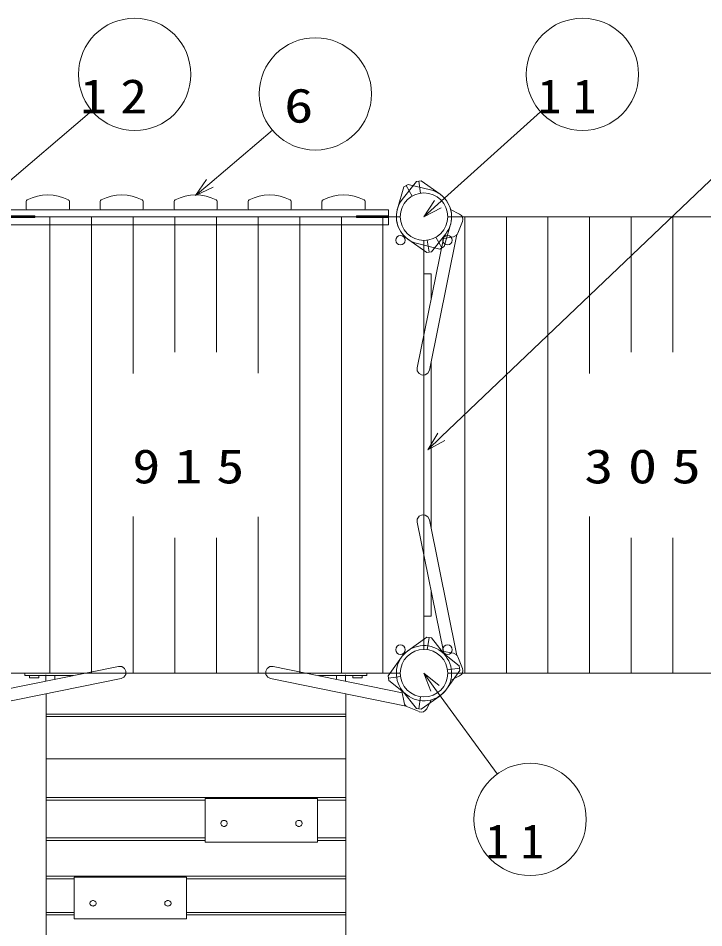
# Model space of a CAD drawing. Units: millimetres on the paper. Extents: x 0 to 420, y -594 to 297.
# Drawn here: x 143.43 to 178.81, y 162.38 to 209.29 of the extents above; entities that cross this region are included whole.
import ezdxf
from ezdxf.enums import TextEntityAlignment as Align

# ---------------------------------------------------------------- set-up
doc = ezdxf.new("R2010")
doc.units = ezdxf.units.MM
for name, color, linetype, lineweight in [('2D', 7, 'Continuous', 13), ('AM_5', 7, 'Continuous', 13), ('NBWFPA00$0$2D_WFPANEL', 7, 'Continuous', 13), ('TEXT', 7, 'Continuous', 13)]:
    doc.layers.add(name, color=color, linetype=linetype, lineweight=lineweight)
doc.styles.add('ＭＳ ゴシック', font='')
doc.styles.get('ＭＳ ゴシック').set_extended_font_data('MS Gothic')

msp = doc.modelspace()

# ---------------------------------------------------------------- linework, layer by layer
at = {"layer": '2D'}
for p, q in [((163.253, 199.938), (163.991, 200.875)), ((163.253, 199.938), (163.991, 200.875)), ((163.991, 200.875), (164.234, 200.909)), ((163.991, 200.875), (164.234, 200.909)), ((164.2, 200.269), (164.112, 200.892)), ((164.2, 200.269), (164.112, 200.892)), ((164.234, 200.909), (165.202, 200.214)), ((164.234, 200.909), (165.202, 200.214)), ((165.748, 199.428), (166.209, 199.193)), ((165.748, 199.428), (166.209, 199.193)), ((142.051, 199.055), (163.146, 199.055)), ((145.074, 175.508), (145.074, 199.055)), ((147.222, 175.508), (147.222, 199.055)), ((149.369, 190.974), (149.369, 199.055)), ((151.517, 192.066), (151.517, 199.055)), ((153.665, 192.07), (153.665, 199.055)), ((155.812, 190.988), (155.812, 199.055)), ((157.96, 175.508), (157.96, 199.055)), ((160.108, 175.508), (160.108, 199.055)), ((162.255, 175.508), (162.255, 199.042)), ((165.599, 199.055), (186.693, 199.055)), ((166.473, 175.508), (166.473, 199.042)), ((168.621, 175.508), (168.621, 199.055)), ((170.769, 175.508), (170.769, 199.055)), ((172.916, 190.974), (172.916, 199.055)), ((175.064, 192.066), (175.064, 199.055)), ((177.212, 192.07), (177.212, 199.055)), ((166.355, 198.806), (166.113, 198.206)), ((166.355, 198.806), (166.113, 198.206)), ((166.073, 198.137), (164.651, 191.14)), ((165.491, 198.172), (164.753, 197.236)), ((165.491, 198.172), (164.753, 197.236)), ((165.889, 198.025), (165.292, 197.919)), ((165.889, 198.025), (165.292, 197.919)), ((164.511, 197.201), (163.542, 197.896)), ((164.511, 197.201), (163.542, 197.896)), ((164.02, 191.268), (165.375, 197.933)), ((164.372, 197.829), (164.372, 176.734)), ((164.372, 176.734), (164.372, 197.829)), ((164.544, 197.841), (164.632, 197.218)), ((164.544, 197.841), (164.632, 197.218)), ((164.372, 193.001), (164.372, 197.301)), ((164.753, 197.236), (164.511, 197.201)), ((164.753, 197.236), (164.511, 197.201)), ((164.372, 196.112), (164.739, 196.112)), ((164.739, 194.806), (164.739, 196.112)), ((164.739, 182.991), (164.739, 191.572)), ((164.028, 191.102), (164.02, 191.268)), ((164.12, 190.961), (164.028, 191.102)), ((164.272, 190.888), (164.12, 190.961)), ((164.575, 190.991), (164.437, 190.899)), ((164.651, 191.14), (164.575, 190.991)), ((164.437, 190.899), (164.272, 190.888)), ((164.372, 183.668), (164.372, 190.895)), ((164.372, 183.668), (164.372, 190.895)), ((149.369, 183.589), (149.369, 175.508)), ((155.812, 183.575), (155.812, 175.508)), ((164.028, 183.461), (164.02, 183.295)), ((164.12, 183.602), (164.028, 183.461)), ((164.272, 183.675), (164.12, 183.602)), ((164.437, 183.664), (164.272, 183.675)), ((164.575, 183.572), (164.437, 183.664)), ((164.651, 183.423), (164.575, 183.572)), ((172.916, 183.589), (172.916, 175.508)), ((164.02, 183.295), (165.375, 176.63)), ((166.073, 176.427), (164.651, 183.423)), ((151.517, 182.497), (151.517, 175.508)), ((153.665, 182.493), (153.665, 175.508)), ((175.064, 182.497), (175.064, 175.508)), ((177.212, 182.493), (177.212, 175.508)), ((164.372, 177.263), (164.372, 181.562)), ((164.739, 178.451), (164.739, 179.757)), ((164.372, 178.451), (164.739, 178.451)), ((164.511, 177.362), (163.542, 176.667)), ((164.511, 177.362), (163.542, 176.667)), ((164.753, 177.328), (164.511, 177.362)), ((164.753, 177.328), (164.511, 177.362)), ((164.544, 176.722), (164.632, 177.345)), ((164.544, 176.722), (164.632, 177.345)), ((165.491, 176.391), (164.753, 177.328)), ((165.491, 176.391), (164.753, 177.328)), ((165.255, 176.627), (166.192, 175.889)), ((165.255, 176.627), (166.192, 175.889)), ((165.889, 176.538), (165.292, 176.644)), ((165.889, 176.538), (165.292, 176.644)), ((162.518, 175.37), (163.213, 176.338)), ((162.518, 175.37), (163.213, 176.338)), ((166.355, 175.758), (166.113, 176.357)), ((166.355, 175.758), (166.113, 176.357)), ((148.612, 175.86), (141.947, 174.505)), ((163.146, 175.508), (142.051, 175.508)), ((142.58, 175.508), (146.879, 175.508)), ((143.768, 175.508), (143.768, 175.385)), ((146.879, 175.508), (143.768, 175.508)), ((148.778, 175.852), (148.612, 175.86)), ((148.919, 175.76), (148.778, 175.852)), ((148.992, 175.608), (148.919, 175.76)), ((148.981, 175.443), (148.992, 175.608)), ((148.985, 175.508), (156.212, 175.508)), ((156.205, 175.608), (156.279, 175.76)), ((156.216, 175.443), (156.205, 175.608)), ((156.279, 175.76), (156.419, 175.852)), ((156.419, 175.852), (156.585, 175.86)), ((156.585, 175.86), (163.25, 174.505)), ((161.429, 175.508), (158.318, 175.508)), ((158.318, 175.508), (162.618, 175.508)), ((161.429, 175.385), (161.429, 175.508)), ((166.226, 175.646), (165.531, 174.678)), ((166.226, 175.646), (165.531, 174.678)), ((165.586, 175.68), (166.209, 175.768)), ((165.586, 175.68), (166.209, 175.768)), ((186.693, 175.508), (165.599, 175.508)), ((166.192, 175.889), (166.226, 175.646)), ((166.192, 175.889), (166.226, 175.646)), ((141.744, 173.807), (148.74, 175.229)), ((143.768, 175.385), (146.276, 175.385)), ((144.014, 175.385), (144.504, 175.385)), ((144.014, 175.263), (144.014, 175.385)), ((144.504, 175.263), (144.014, 175.263)), ((144.504, 175.385), (144.504, 175.263)), ((144.865, 175.099), (144.865, 175.421)), ((145.327, 175.385), (145.327, 175.193)), ((146.125, 175.385), (145.327, 175.385)), ((146.125, 175.355), (146.125, 175.385)), ((148.74, 175.229), (148.889, 175.305)), ((148.889, 175.305), (148.981, 175.443)), ((156.308, 175.305), (156.216, 175.443)), ((156.457, 175.229), (156.308, 175.305)), ((163.454, 173.807), (156.457, 175.229)), ((158.921, 175.385), (161.429, 175.385)), ((159.068, 175.356), (159.068, 175.385)), ((159.068, 175.385), (159.865, 175.385)), ((159.865, 175.385), (159.865, 175.194)), ((160.316, 175.102), (160.316, 175.421)), ((160.693, 175.385), (160.693, 175.263)), ((161.183, 175.385), (160.693, 175.385)), ((160.693, 175.263), (161.183, 175.263)), ((161.183, 175.263), (161.183, 175.385)), ((162.553, 175.127), (162.518, 175.37)), ((162.553, 175.127), (162.518, 175.37)), ((163.158, 175.336), (162.535, 175.248)), ((163.158, 175.336), (162.535, 175.248)), ((163.489, 174.389), (162.553, 175.127)), ((163.489, 174.389), (162.553, 175.127)), ((165.748, 175.135), (166.209, 175.37)), ((165.748, 175.135), (166.209, 175.37)), ((163.342, 173.991), (163.236, 174.588)), ((163.342, 173.991), (163.236, 174.588)), ((163.253, 174.625), (163.991, 173.689)), ((163.253, 174.625), (163.991, 173.689)), ((144.881, 155.469), (144.881, 174.444)), ((160.332, 155.469), (160.332, 174.441)), ((164.2, 174.294), (164.112, 173.671)), ((164.2, 174.294), (164.112, 173.671)), ((164.234, 173.654), (165.202, 174.349)), ((164.234, 173.654), (165.202, 174.349)), ((164.745, 174.132), (164.511, 173.671)), ((164.745, 174.132), (164.511, 173.671)), ((164.123, 173.526), (163.523, 173.767)), ((164.123, 173.526), (163.523, 173.767)), ((163.991, 173.689), (164.234, 173.654)), ((163.991, 173.689), (164.234, 173.654)), ((144.881, 173.393), (160.332, 173.393)), ((144.881, 173.271), (160.332, 173.271)), ((144.881, 171.1), (160.332, 171.1)), ((144.881, 169.105), (160.332, 169.105)), ((144.881, 168.962), (153.089, 168.962)), ((158.883, 169.054), (153.089, 169.054)), ((153.089, 169.054), (153.089, 166.788)), ((158.883, 169.054), (158.883, 166.788)), ((158.883, 168.962), (160.332, 168.962)), ((153.894, 167.794), (153.891, 167.764)), ((153.891, 167.764), (153.894, 167.733)), ((153.903, 167.824), (153.894, 167.794)), ((153.894, 167.733), (153.903, 167.704)), ((153.918, 167.851), (153.903, 167.824)), ((153.903, 167.704), (153.918, 167.677)), ((153.939, 167.875), (153.918, 167.851)), ((153.918, 167.677), (153.939, 167.653)), ((153.964, 167.894), (153.939, 167.875)), ((153.939, 167.653), (153.964, 167.633)), ((153.992, 167.909), (153.964, 167.894)), ((153.964, 167.633), (153.992, 167.619)), ((154.023, 167.917), (153.992, 167.909)), ((153.992, 167.619), (154.023, 167.61)), ((154.055, 167.92), (154.023, 167.917)), ((154.023, 167.61), (154.055, 167.607)), ((154.087, 167.917), (154.055, 167.92)), ((154.055, 167.607), (154.087, 167.61)), ((154.118, 167.909), (154.087, 167.917)), ((154.087, 167.61), (154.118, 167.619)), ((154.146, 167.894), (154.118, 167.909)), ((154.118, 167.619), (154.146, 167.633)), ((154.171, 167.875), (154.146, 167.894)), ((154.146, 167.633), (154.171, 167.653)), ((154.191, 167.851), (154.171, 167.875)), ((154.171, 167.653), (154.191, 167.677)), ((154.206, 167.824), (154.191, 167.851)), ((154.191, 167.677), (154.206, 167.704)), ((154.216, 167.794), (154.206, 167.824)), ((154.206, 167.704), (154.216, 167.733)), ((154.219, 167.764), (154.216, 167.794)), ((154.216, 167.733), (154.219, 167.764)), ((157.756, 167.794), (157.753, 167.764)), ((157.753, 167.764), (157.756, 167.733)), ((157.766, 167.824), (157.756, 167.794)), ((157.756, 167.733), (157.766, 167.704)), ((157.781, 167.851), (157.766, 167.824)), ((157.766, 167.704), (157.781, 167.677)), ((157.801, 167.875), (157.781, 167.851)), ((157.781, 167.677), (157.801, 167.653)), ((157.826, 167.894), (157.801, 167.875)), ((157.801, 167.653), (157.826, 167.633)), ((157.855, 167.909), (157.826, 167.894)), ((157.826, 167.633), (157.855, 167.619)), ((157.885, 167.917), (157.855, 167.909)), ((157.855, 167.619), (157.885, 167.61)), ((157.917, 167.92), (157.885, 167.917)), ((157.885, 167.61), (157.917, 167.607)), ((157.949, 167.917), (157.917, 167.92)), ((157.917, 167.607), (157.949, 167.61)), ((157.98, 167.909), (157.949, 167.917)), ((157.949, 167.61), (157.98, 167.619)), ((158.009, 167.894), (157.98, 167.909)), ((157.98, 167.619), (158.009, 167.633)), ((158.034, 167.875), (158.009, 167.894)), ((158.009, 167.633), (158.034, 167.653)), ((158.054, 167.851), (158.034, 167.875)), ((158.034, 167.653), (158.054, 167.677)), ((158.069, 167.824), (158.054, 167.851)), ((158.054, 167.677), (158.069, 167.704)), ((158.078, 167.794), (158.069, 167.824)), ((158.069, 167.704), (158.078, 167.733)), ((158.082, 167.764), (158.078, 167.794)), ((158.078, 167.733), (158.082, 167.764)), ((144.881, 167.025), (153.089, 167.025)), ((158.883, 167.025), (160.332, 167.025)), ((144.881, 166.887), (153.089, 166.887)), ((158.883, 166.788), (153.089, 166.788)), ((158.883, 166.887), (160.332, 166.887)), ((144.881, 165.038), (160.332, 165.038)), ((144.881, 164.907), (146.329, 164.907)), ((146.329, 164.99), (146.329, 162.836)), ((152.123, 164.99), (146.329, 164.99)), ((152.123, 164.99), (152.123, 162.836)), ((152.123, 164.907), (160.332, 164.907)), ((147.204, 163.756), (147.179, 163.739)), ((147.232, 163.769), (147.204, 163.756)), ((147.263, 163.777), (147.232, 163.769)), ((147.295, 163.78), (147.263, 163.777)), ((147.327, 163.777), (147.295, 163.78)), ((147.358, 163.769), (147.327, 163.777)), ((147.386, 163.756), (147.358, 163.769)), ((147.411, 163.739), (147.386, 163.756)), ((151.067, 163.756), (151.042, 163.739)), ((151.095, 163.769), (151.067, 163.756)), ((151.126, 163.777), (151.095, 163.769)), ((151.158, 163.78), (151.126, 163.777)), ((151.19, 163.777), (151.158, 163.78)), ((151.221, 163.769), (151.19, 163.777)), ((151.249, 163.756), (151.221, 163.769)), ((151.274, 163.739), (151.249, 163.756)), ((147.134, 163.667), (147.131, 163.64)), ((147.131, 163.64), (147.134, 163.612)), ((147.143, 163.693), (147.134, 163.667)), ((147.134, 163.612), (147.143, 163.586)), ((147.159, 163.718), (147.143, 163.693)), ((147.143, 163.586), (147.159, 163.562)), ((147.179, 163.739), (147.159, 163.718)), ((147.159, 163.562), (147.179, 163.54)), ((147.179, 163.54), (147.204, 163.523)), ((147.204, 163.523), (147.232, 163.51)), ((147.232, 163.51), (147.263, 163.502)), ((147.263, 163.502), (147.295, 163.499)), ((147.295, 163.499), (147.327, 163.502)), ((147.327, 163.502), (147.358, 163.51)), ((147.358, 163.51), (147.386, 163.523)), ((147.386, 163.523), (147.411, 163.54)), ((147.432, 163.718), (147.411, 163.739)), ((147.411, 163.54), (147.432, 163.562)), ((147.447, 163.693), (147.432, 163.718)), ((147.432, 163.562), (147.447, 163.586)), ((147.456, 163.667), (147.447, 163.693)), ((147.447, 163.586), (147.456, 163.612)), ((147.459, 163.64), (147.456, 163.667)), ((147.456, 163.612), (147.459, 163.64)), ((150.997, 163.667), (150.994, 163.64)), ((150.994, 163.64), (150.997, 163.612)), ((151.006, 163.693), (150.997, 163.667)), ((150.997, 163.612), (151.006, 163.586)), ((151.021, 163.718), (151.006, 163.693)), ((151.006, 163.586), (151.021, 163.562)), ((151.042, 163.739), (151.021, 163.718)), ((151.021, 163.562), (151.042, 163.54)), ((151.042, 163.54), (151.067, 163.523)), ((151.067, 163.523), (151.095, 163.51)), ((151.095, 163.51), (151.126, 163.502)), ((151.126, 163.502), (151.158, 163.499)), ((151.158, 163.499), (151.19, 163.502)), ((151.19, 163.502), (151.221, 163.51)), ((151.221, 163.51), (151.249, 163.523)), ((151.249, 163.523), (151.274, 163.54)), ((151.294, 163.718), (151.274, 163.739)), ((151.274, 163.54), (151.294, 163.562)), ((151.309, 163.693), (151.294, 163.718)), ((151.294, 163.562), (151.309, 163.586)), ((151.319, 163.667), (151.309, 163.693)), ((151.309, 163.586), (151.319, 163.612)), ((151.322, 163.64), (151.319, 163.667)), ((151.319, 163.612), (151.322, 163.64)), ((144.881, 163.172), (146.329, 163.172)), ((144.881, 163.05), (146.329, 163.05)), ((152.123, 162.836), (146.329, 162.836)), ((152.123, 163.172), (160.332, 163.172)), ((152.123, 163.05), (160.332, 163.05))]:
    msp.add_line(p, q, dxfattribs=at)
for centre, radius in [((164.372, 199.055), 1.226), ((164.372, 199.055), 1.226), ((164.372, 199.055), 1.226), ((164.372, 199.055), 1.226), ((164.372, 199.055), 1.226), ((163.158, 197.841), 0.245), ((165.586, 197.841), 0.245), ((163.158, 176.722), 0.245), ((165.586, 176.722), 0.245), ((164.372, 175.508), 1.226), ((164.372, 175.508), 1.226), ((164.372, 175.508), 1.226), ((164.372, 175.508), 1.226), ((164.372, 175.508), 1.226), ((164.372, 175.508), 1.226), ((164.372, 175.508), 1.226)]:
    msp.add_circle(centre, radius, dxfattribs=at)
for centre, radius, start, end in [((164.372, 199.055), 1.426, 141.7205, 234.3832), ((164.372, 199.055), 1.426, 141.7205, 234.3832), ((164.372, 199.055), 1.426, 321.715, 54.3887), ((164.372, 199.055), 1.426, 321.715, 54.3887), ((166.07, 198.92), 0.307, 338.0519, 63.0519), ((166.07, 198.92), 0.307, 338.0519, 63.0519), ((165.838, 198.317), 0.297, 280.0519, 338.0519), ((165.838, 198.317), 0.297, 280.0519, 338.0519), ((164.372, 175.508), 1.426, 51.7205, 144.3832), ((164.372, 175.508), 1.426, 51.7205, 144.3832), ((164.372, 175.508), 1.426, 125.6168, 218.2795), ((164.372, 175.508), 1.426, 125.6168, 218.2795), ((165.838, 176.246), 0.297, 21.9481, 79.9481), ((165.838, 176.246), 0.297, 21.9481, 79.9481), ((164.372, 175.508), 1.426, 305.6113, 38.285), ((164.372, 175.508), 1.426, 305.6113, 38.285), ((166.07, 175.643), 0.307, 296.9481, 21.9481), ((166.07, 175.643), 0.307, 296.9481, 21.9481), ((164.372, 175.508), 1.426, 231.715, 324.3887), ((164.372, 175.508), 1.426, 231.715, 324.3887), ((163.634, 174.042), 0.297, 190.0519, 248.0519), ((163.634, 174.042), 0.297, 190.0519, 248.0519), ((164.237, 173.81), 0.307, 248.0519, 333.0519), ((164.237, 173.81), 0.307, 248.0519, 333.0519)]:
    msp.add_arc(centre, radius, start, end, dxfattribs=at)
at = {"layer": 'AM_5'}
for p, q in [((147.237, 204.518), (141.56, 199.681)), ((170.392, 204.461), (165.091, 199.7)), ((156.557, 203.513), (153.325, 200.769)), ((179.944, 201.702), (165.266, 187.699)), ((153.157, 200.966), (152.589, 200.144)), ((153.325, 200.769), (152.589, 200.144)), ((152.589, 200.144), (153.492, 200.572)), ((164.918, 199.893), (164.372, 199.055)), ((165.091, 199.7), (164.372, 199.055)), ((164.372, 199.055), (165.263, 199.508)), ((165.087, 187.886), (164.567, 187.032)), ((165.266, 187.699), (164.567, 187.032)), ((164.567, 187.032), (165.444, 187.512)), ((164.372, 175.508), (164.73, 174.575)), ((165.149, 174.879), (164.372, 175.508)), ((164.94, 174.727), (164.372, 175.508)), ((168.146, 170.312), (164.94, 174.727))]:
    msp.add_line(p, q, dxfattribs=at)
for centre in [(149.442, 206.397), (172.547, 206.397), (158.766, 205.387), (169.849, 167.968)]:
    msp.add_circle(centre, 2.897, dxfattribs=at)
at = {"layer": 'NBWFPA00$0$2D_WFPANEL'}
for p, q in [((163.004, 199.456), (163.338, 200.6)), ((163.338, 200.6), (163.551, 200.723)), ((163.445, 200.662), (163.759, 200.117)), ((163.551, 200.723), (164.709, 200.44)), ((162.537, 199.403), (142.644, 199.403)), ((143.852, 199.834), (143.852, 199.461)), ((146.073, 199.834), (146.073, 199.461)), ((147.666, 199.834), (147.666, 199.461)), ((149.887, 199.834), (149.887, 199.461)), ((151.48, 199.834), (151.48, 199.461)), ((153.701, 199.834), (153.701, 199.461)), ((155.295, 199.834), (155.295, 199.461)), ((157.516, 199.834), (157.516, 199.461)), ((159.109, 199.834), (159.109, 199.461)), ((161.33, 199.834), (161.33, 199.461)), ((162.537, 198.63), (162.537, 199.403)), ((142.644, 199.103), (144.286, 199.103)), ((142.644, 199.007), (144.286, 199.007)), ((144.286, 199.007), (144.286, 199.103)), ((162.537, 199.103), (160.896, 199.103)), ((160.896, 199.007), (160.896, 199.103)), ((162.537, 199.007), (160.896, 199.007)), ((162.946, 199.055), (162.537, 199.055)), ((162.537, 198.63), (142.644, 198.63)), ((165.74, 198.654), (165.406, 197.51)), ((165.3, 197.449), (164.985, 197.993)), ((165.193, 197.387), (164.035, 197.67)), ((165.406, 197.51), (165.193, 197.387))]:
    msp.add_line(p, q, dxfattribs=at)
msp.add_circle((164.372, 199.055), 1.226, dxfattribs=at)
for centre, radius, start, end in [((164.372, 199.055), 1.426, 343.6632, 76.3368), ((143.948, 199.834), 0.0966, 117.1629, 180), ((144.962, 197.858), 2.318, 62.8371, 117.1629), ((145.976, 199.834), 0.0966, 360, 62.8371), ((147.763, 199.834), 0.0966, 117.1629, 180), ((148.776, 197.858), 2.318, 62.8371, 117.1629), ((149.79, 199.834), 0.0966, 0, 62.8371), ((151.577, 199.834), 0.0966, 117.1629, 180), ((152.591, 197.858), 2.318, 62.8371, 117.1629), ((153.605, 199.834), 0.0966, 0, 62.8371), ((155.391, 199.834), 0.0966, 117.1629, 180), ((156.405, 197.858), 2.318, 62.8371, 117.1629), ((157.419, 199.834), 0.0966, 0, 62.8371), ((159.206, 199.834), 0.0966, 117.1629, 180), ((160.22, 197.858), 2.318, 62.8371, 117.1629), ((161.234, 199.834), 0.0966, 0, 62.8371), ((143.909, 199.461), 0.0579, 180, 270), ((146.015, 199.461), 0.0579, 270, 0), ((147.724, 199.461), 0.0579, 180, 270), ((149.829, 199.461), 0.0579, 270, 0), ((151.538, 199.461), 0.0579, 180, 270), ((153.643, 199.461), 0.0579, 270, 0), ((155.353, 199.461), 0.0579, 180, 270), ((157.458, 199.461), 0.0579, 270, 0), ((159.167, 199.461), 0.0579, 180, 270), ((161.272, 199.461), 0.0579, 270, 0), ((164.372, 199.055), 1.426, 163.6687, 256.3313)]:
    msp.add_arc(centre, radius, start, end, dxfattribs=at)

# ---------------------------------------------------------------- texts
at = {"layer": 'AM_5', "style": 'ＭＳ ゴシック', "width": 1.25}
msp.add_text('6', height=1.77, dxfattribs=at).set_placement((157.157, 203.375), align=Align.BOTTOM_LEFT)
at = {"layer": 'AM_5', "char_height": 1.77, "attachment_point": 7, "style": 'ＭＳ ゴシック'}
for s, insert in [('\\T1.5;\\W1.15;12', (146.625, 204.385)), ('\\T1.5;11', (170.248, 204.385)), ('\\T1.5;11', (167.549, 165.956))]:
    msp.add_mtext(s, dxfattribs=dict(at, insert=insert))
at = {"layer": 'TEXT', "char_height": 1.77, "attachment_point": 7, "style": 'ＭＳ ゴシック'}
for s, insert in [('\\T1.5;\\W1.2;915', (149.322, 185.27)), ('\\T1.5;\\W1.25;305', (172.639, 185.27))]:
    msp.add_mtext(s, dxfattribs=dict(at, insert=insert))

doc.saveas('drawing.dxf')
